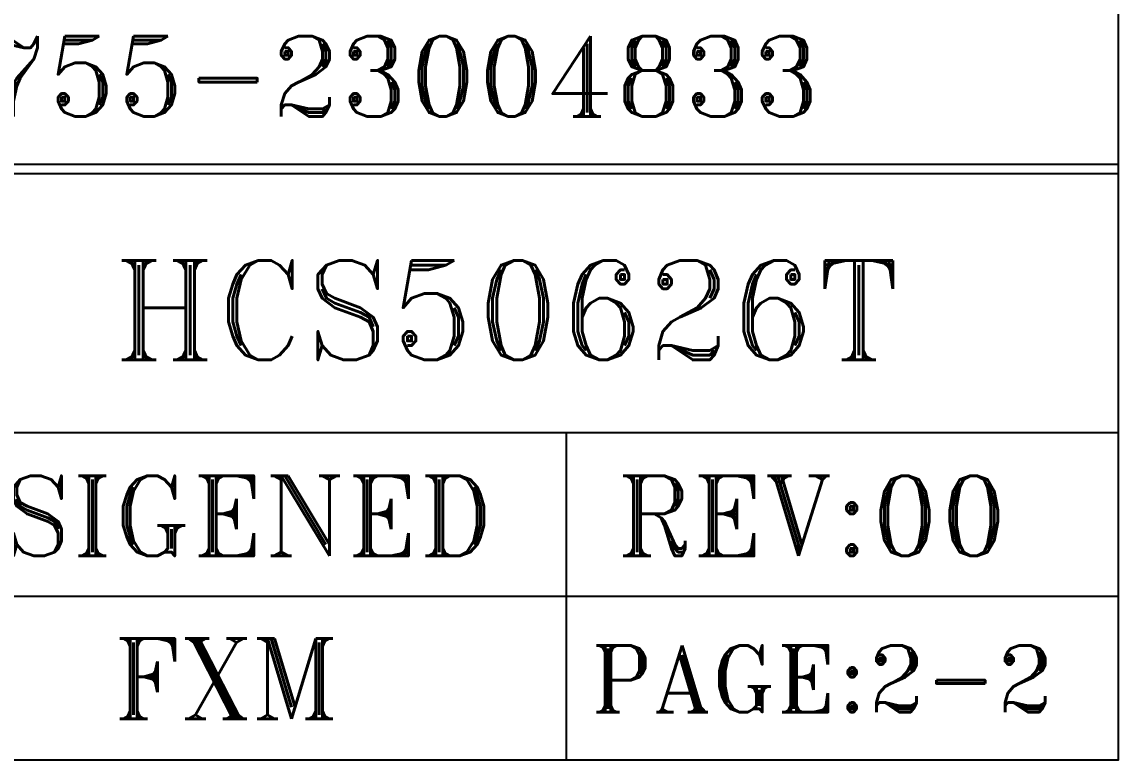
# Model space of a CAD drawing. Header units: millimetres. Extents: x 538 to 2776, y 409 to 1056.
# Drawn here: x 970.41 to 988.79, y 408.59 to 420.96 of the extents above; entities that cross this region are included whole.
import ezdxf

# ---------------------------------------------------------------- set-up
doc = ezdxf.new("R2010")
doc.units = ezdxf.units.MM
doc.layers.add('DWG', color=7, linetype='Continuous')
doc.styles.add('ROMANT', font='ROMANT.shx', dxfattribs={"oblique": 10})

msp = doc.modelspace()

# ---------------------------------------------------------------- linework, layer by layer
at = {"layer": 'DWG', "linetype": 'ByBlock'}
for points in [[(988.791, 501.96), (988.791, 408.586), (855.527, 408.586), (855.527, 501.96)], [(988.791, 408.586), (855.527, 408.586), (855.527, 501.96), (988.791, 501.96)], [(919.167, 418.413), (919.167, 418.575), (988.791, 418.575), (988.791, 418.413)]]:
    msp.add_lwpolyline(points, close=True, dxfattribs=at)
for points in [[(932.873, 414.078), (988.791, 414.078)], [(979.533, 414.078), (979.533, 408.586)], [(943.154, 411.332), (988.791, 411.332)]]:
    msp.add_lwpolyline(points, dxfattribs=at)

# ---------------------------------------------------------------- texts
at = {"layer": 'DWG', "linetype": 'ByBlock', "style": 'ROMANT'}
for s, height, p in [('FAX: 86-0755-23004833', 1.34416, (959.781, 419.374)), ('HCS50626T', 1.6669, (971.943, 415.294)), ('DESIGENED', 1.3442, (967.615, 412.007)), ('REV:00', 1.3442, (980.379, 412.007)), ('FXM', 1.3442, (971.936, 409.279)), ('PAGE:2-2', 1.1178, (979.949, 409.391))]:
    msp.add_text(s, height=height, dxfattribs=at).set_placement(p)

doc.saveas('drawing.dxf')
